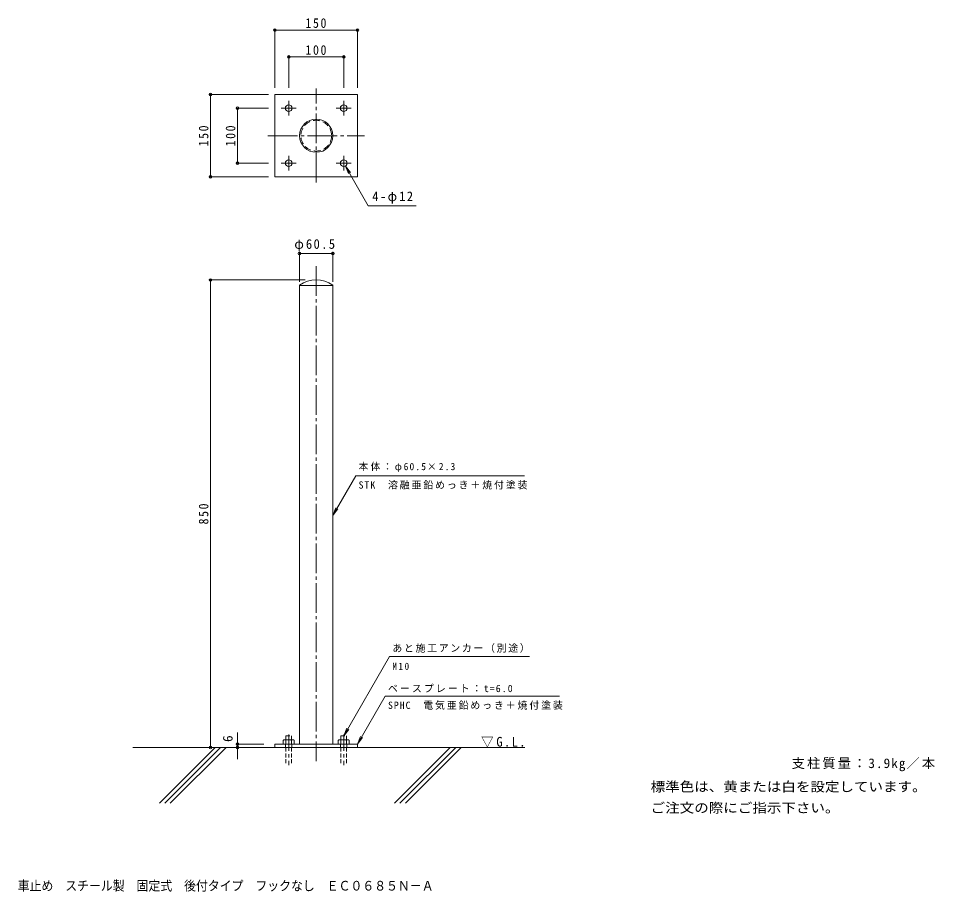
# Model space of a CAD drawing. Units: millimetres at full size, sheet at 1:6; some dimension numbers follow another scale. Extents: x -542 to 1124, y -818 to 770.
import ezdxf
from ezdxf.enums import TextEntityAlignment as Align

# ---------------------------------------------------------------- set-up
doc = ezdxf.new("R2010")
doc.units = ezdxf.units.MM
doc.header["$LTSCALE"] = 6
doc.header["$PDMODE"] = 32
doc.header["$PDSIZE"] = 4.8
for name, pattern in [('CHAIN1', [8, 5, -1, 1, -1]), ('CHAIN2', [12, 9, -1, 1, -1]), ('DASHED1', [1.8, 1.2, -0.6]), ('DASHED2', [3, 2, -1])]:
    doc.linetypes.add(name, pattern=pattern)
for name, color, linetype, lineweight in [('A-0_通り芯', 7, 'CHAIN2', 9), ('A-2_仕上', 3, 'Continuous', 9), ('A-4_文字', 7, 'Continuous', 9), ('A-5_建具', 7, 'Continuous', 9), ('A-6_間仕切', 6, 'Continuous', 5), ('A-A_インテリア', 7, 'CHAIN1', 9), ('A-B_衛生陶器', 2, 'DASHED1', 9)]:
    doc.layers.add(name, color=color, linetype=linetype, lineweight=lineweight)
doc.layers.add('F-5_F-5ﾚｲﾔ', color=2, linetype='Continuous')
doc.styles.add('ＭＳ ゴシック', font='')
doc.styles.get('ＭＳ ゴシック').set_extended_font_data('MS Gothic')

msp = doc.modelspace()

# ---------------------------------------------------------------- linework, layer by layer
at = {"layer": 'A-0_通り芯'}
for p, q in [((0, 471.165), (0, 642.124)), ((-87.973, 556.6), (88.056, 556.6)), ((0, 319.186), (0, -580.983))]:
    msp.add_line(p, q, dxfattribs=at)
at = {"layer": 'A-2_仕上'}
for p, q in [((-75, 631.6), (-75, 481.6)), ((-75, 481.6), (75, 481.6)), ((-30.25, 284.544), (-30.25, -549.815)), ((30.25, 284.185), (-30.25, 284.185)), ((30.25, 284.544), (30.25, -549.815)), ((-75, -549.815), (75, -549.815)), ((-75, -549.815), (-75, -555.815)), ((-75, -555.815), (75, -555.815)), ((75, -549.815), (75, -555.815))]:
    msp.add_line(p, q, dxfattribs=at)
at = {"layer": 'A-2_仕上', "linetype": 'DASHED1'}
for p, q in [((-56.004, -549.815), (-56.004, -555.815)), ((-44.004, -549.815), (-44.004, -555.815)), ((43.996, -549.815), (43.996, -555.815)), ((55.996, -549.815), (55.996, -555.815))]:
    msp.add_line(p, q, dxfattribs=at)
at = {"layer": 'A-2_仕上'}
msp.add_lwpolyline([(-75, 631.6), (75, 631.6), (75, 481.6)], dxfattribs=at)
for centre, radius in [((-50, 606.6), 6), ((50, 606.6), 6), ((0, 556.6), 30.25), ((-50, 506.6), 6), ((50, 506.6), 6)]:
    msp.add_circle(centre, radius, dxfattribs=at)
at = {"layer": 'A-2_仕上', "linetype": 'DASHED2'}
msp.add_circle((0, 556.6), 27.95, dxfattribs=at)
at = {"layer": 'A-2_仕上'}
msp.add_arc((0, 241.907), 52.278, 54.64534, 125.35466, dxfattribs=at)
at = {"layer": 'A-4_文字'}
for p, q in [((-75, 750.521), (-75, 643.6)), ((75, 750.521), (75, 643.6)), ((-75, 748.721), (75, 748.721)), ((-50, 701.556), (-50, 643.6)), ((-50, 699.756), (50, 699.756)), ((50, 701.556), (50, 643.6)), ((-193.921, 631.6), (-87, 631.6)), ((-192.121, 481.6), (-192.121, 631.6)), ((-144.956, 606.6), (-87, 606.6)), ((-143.156, 506.6), (-143.156, 606.6)), ((-144.956, 506.6), (-87, 506.6)), ((-193.921, 481.6), (-87, 481.6)), ((-30.25, 345.483), (-30.25, 290.827)), ((-30.25, 342.483), (30.25, 342.483)), ((30.25, 345.483), (30.25, 290.827)), ((-195.121, 294.186), (-20, 294.186)), ((-192.121, 294.186), (-192.121, -555.815)), ((-143.156, -549.815), (-143.156, -528.666)), ((-146.156, -549.815), (-95, -549.815)), ((-143.156, -555.815), (-143.156, -549.815)), ((-143.156, -576.963), (-143.156, -555.815))]:
    msp.add_line(p, q, dxfattribs=at)
for p in [(-75, 748.721), (75, 748.721), (-50, 699.756), (50, 699.756), (-192.121, 631.6), (-143.156, 606.6), (-143.156, 506.6), (-192.121, 481.6), (-30.25, 342.483), (30.25, 342.483), (-192.121, 294.186), (-143.156, -549.815), (-192.121, -555.815), (-143.156, -555.815)]:
    msp.add_point(p, dxfattribs=at)
at = {"layer": 'A-5_建具'}
for p, q in [((53, 501.404), (62.131, 489.504)), ((94.676, 429.22), (181.567, 429.22)), ((71.926, -61.938), (378.485, -61.938)), ((30.25, -134.123), (39.381, -122.222)), ((133.448, -390.272), (49.996, -534.815)), ((133.448, -390.272), (387.507, -390.272)), ((125.387, -462.543), (75, -549.815)), ((125.387, -462.543), (442.446, -462.543)), ((49.996, -534.815), (55.736, -520.957)), ((49.996, -534.815), (59.128, -522.914)), ((75, -549.815), (80.74, -535.957)), ((75, -549.815), (84.131, -537.914))]:
    msp.add_line(p, q, dxfattribs=at)
for points in [[(94.676, 429.22), (53, 501.404), (58.74, 487.546)], [(71.926, -61.938), (30.25, -134.123), (35.99, -120.265)]]:
    msp.add_lwpolyline(points, dxfattribs=at)
at = {"layer": 'A-6_間仕切'}
for p, q in [((379.186, -555.815), (-333.459, -555.815)), ((-183.666, -555.815), (-285.14, -657.289)), ((-173.766, -555.815), (-275.241, -657.289)), ((-163.867, -555.815), (-265.341, -657.289)), ((243.859, -555.815), (142.385, -657.289)), ((253.759, -555.815), (152.284, -657.289)), ((263.658, -555.815), (162.184, -657.289))]:
    msp.add_line(p, q, dxfattribs=at)
at = {"layer": 'A-A_インテリア'}
for p, q in [((-50, 620.1), (-50, 593.1)), ((50, 620.1), (50, 593.1)), ((-63.5, 606.6), (-36.5, 606.6)), ((36.5, 606.6), (63.5, 606.6)), ((-50, 520.1), (-50, 493.1)), ((50, 520.1), (50, 493.1)), ((-63.5, 506.6), (-36.5, 506.6)), ((36.5, 506.6), (63.5, 506.6)), ((-50.004, -532.003), (-50.004, -588.255)), ((49.996, -532.003), (49.996, -588.255))]:
    msp.add_line(p, q, dxfattribs=at)
at = {"layer": 'A-B_衛生陶器'}
for p, q in [((-59.819, -542.574), (-58.504, -541.815)), ((-59.819, -542.574), (-59.819, -549.815)), ((-41.504, -541.815), (-58.504, -541.815)), ((-55.004, -534.815), (-55.004, -541.815)), ((-55.004, -534.815), (-45.004, -534.815)), ((-54.911, -542.574), (-54.911, -549.815)), ((-45.096, -542.574), (-45.096, -549.815)), ((-45.004, -534.815), (-45.004, -541.815)), ((40.181, -542.574), (41.496, -541.815)), ((40.181, -542.574), (40.181, -549.815)), ((58.496, -541.815), (41.496, -541.815)), ((44.996, -534.815), (44.996, -541.815)), ((44.996, -534.815), (54.996, -534.815)), ((45.089, -542.574), (45.089, -549.815)), ((54.904, -542.574), (54.904, -549.815)), ((54.996, -534.815), (54.996, -541.815)), ((-55.004, -555.815), (-55.004, -584.815)), ((-45.004, -555.815), (-45.004, -584.815)), ((44.996, -555.815), (44.996, -584.815)), ((54.996, -555.815), (54.996, -584.815))]:
    msp.add_line(p, q, dxfattribs=at)
for points in [[(-41.504, -541.815), (-40.189, -542.574), (-40.189, -549.815), (-59.819, -549.815)], [(58.496, -541.815), (59.811, -542.574), (59.811, -549.815), (40.181, -549.815)]]:
    msp.add_lwpolyline(points, dxfattribs=at)
for centre, radius, start, end in [((-56.922, -547.591), 5.793, 94.38438, 120), ((-57.518, -546.654), 4.842, 57.42749, 88.18784), ((-50.004, -558.055), 16.241, 72.41188, 107.5881), ((-42.489, -546.654), 4.842, 91.81215, 122.57249), ((-43.085, -547.591), 5.793, 59.99998, 85.6156), ((43.078, -547.591), 5.793, 94.38438, 120), ((42.482, -546.654), 4.842, 57.42749, 88.18784), ((49.996, -558.055), 16.241, 72.41188, 107.5881), ((57.511, -546.654), 4.842, 91.81215, 122.57249), ((56.915, -547.591), 5.793, 59.99998, 85.6156)]:
    msp.add_arc(centre, radius, start, end, dxfattribs=at)

# ---------------------------------------------------------------- texts
at = {"layer": 'A-4_文字', "color": 2, "style": 'ＭＳ ゴシック'}
msp.add_text('6', height=17.6, rotation=90, dxfattribs=at).set_placement((-146.756, -545.843), align=Align.BOTTOM_LEFT)
at = {"layer": 'A-4_文字', "color": 2, "char_height": 17.6, "attachment_point": 7, "style": 'ＭＳ ゴシック'}
for s, insert in [('\\T1.27;\\W0.9;150', (-19.5, 752.321)), ('\\T1.27;\\W0.9;100', (-19.5, 703.356)), ('\\T1.22;\\W0.95;φ60.5', (-39.75, 346.083))]:
    msp.add_mtext(s, dxfattribs=dict(at, insert=insert))
at = {"layer": 'A-4_文字', "color": 2, "char_height": 17.6, "attachment_point": 7, "rotation": 90, "style": 'ＭＳ ゴシック'}
for s, insert in [('\\T1.27;\\W0.9;150', (-195.721, 537.1)), ('\\T1.27;\\W0.9;100', (-146.756, 537.1)), ('\\T1.27;\\W0.9;850', (-195.721, -150.314))]:
    msp.add_mtext(s, dxfattribs=dict(at, insert=insert))
at = {"layer": 'A-5_建具', "color": 2, "style": 'ＭＳ ゴシック', "width": 1.1}
for s, p in [('標準色は、黄または白を設定しています。', (608.082, -641.198)), ('ご注文の際にご指示下さい。', (608.082, -679.65))]:
    msp.add_text(s, height=17.6, dxfattribs=at).set_placement(p, align=Align.BOTTOM_LEFT)
at = {"layer": 'A-5_建具', "color": 2, "char_height": 17.6, "attachment_point": 7, "style": 'ＭＳ ゴシック'}
for s, insert in [('\\T1.22;\\W0.95;4-φ12', (102.067, 432.82)), ('\\T1.22;\\W0.95;▽G.L.', (299.686, -555.815)), ('\\T1.16;支柱質量：3.9kg／本', (864.582, -599.076))]:
    msp.add_mtext(s, dxfattribs=dict(at, insert=insert))
at = {"layer": 'A-5_建具', "char_height": 13.2, "attachment_point": 7, "style": 'ＭＳ ゴシック'}
for s, insert in [('\\T1.25;\\W0.95;本体：φ60.5×2.3', (76.985, -55.204)), ('\\T1.19;STK\u3000溶融亜鉛めっき＋焼付塗装', (76.985, -86.719)), ('\\T1.17;あと施工アンカー（別途）', (138.507, -383.537)), ('\\T1.38;\\W0.9;M10', (138.507, -415.052)), ('\\T1.21;ベースプレート：t=6.0', (130.446, -455.808)), ('\\T1.19;SPHC\u3000電気亜鉛めっき＋焼付塗装', (130.446, -487.324))]:
    msp.add_mtext(s, dxfattribs=dict(at, insert=insert))
at = {"layer": 'F-5_F-5ﾚｲﾔ', "style": 'ＭＳ ゴシック', "width": 0.9}
msp.add_text('車止め\u3000スチール製\u3000固定式\u3000後付タイプ\u3000フックなし\u3000ＥＣ０６８５Ｎ－Ａ', height=17.6, dxfattribs=at).set_placement((-542.7, -821.306), align=Align.BOTTOM_LEFT)

doc.saveas('drawing.dxf')
